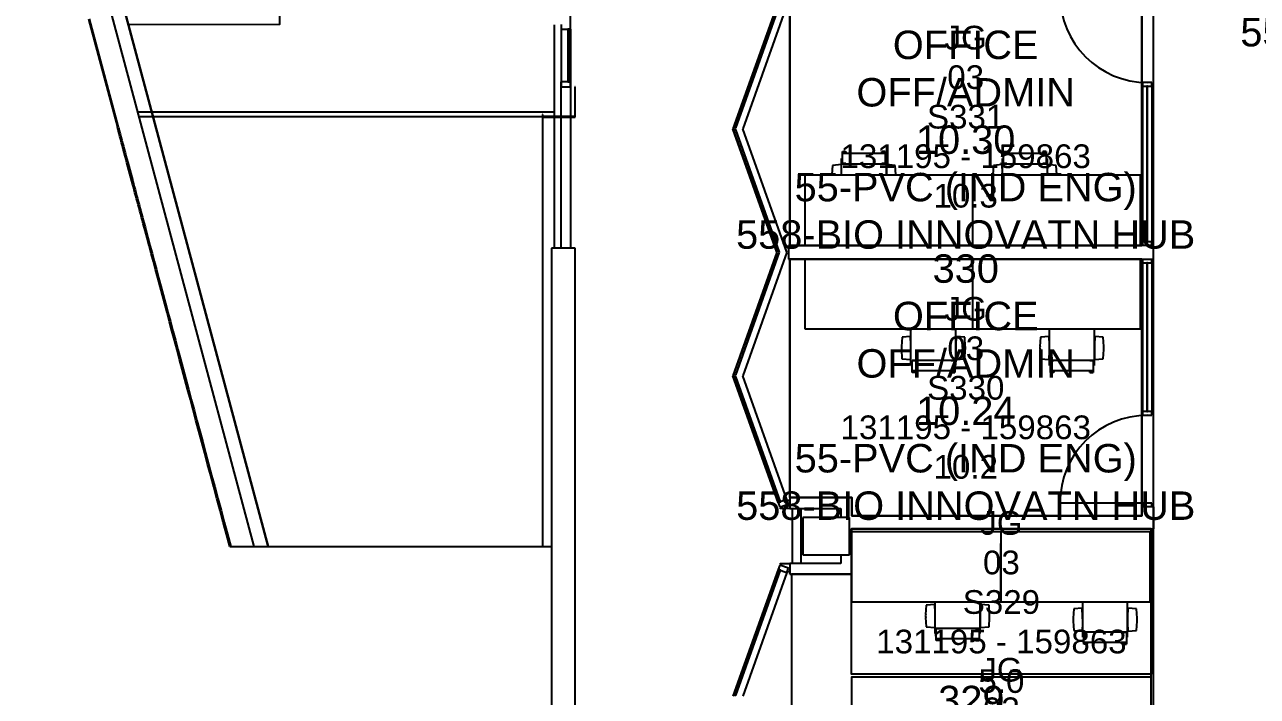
# Model space of a CAD drawing. Extents: x 15525 to 50715, y -3252 to 56414.
# Drawn here: x 16195 to 29405, y 36685 to 43881 of the extents above; entities that cross this region are included whole.
import ezdxf

# ---------------------------------------------------------------- set-up
doc = ezdxf.new("R2010")
doc.units = 0
doc.header["$MEASUREMENT"] = 0
for name, color, linetype in [('A-Column__Concrete', 7, 'CONTINUOUS'), ('A-Door', 252, 'CONTINUOUS'), ('A-Furniture', 252, 'CONTINUOUS'), ('A-Stairs', 7, 'CONTINUOUS'), ('A-Wall__Brick', 7, 'CONTINUOUS'), ('A-Wall__Stud', 252, 'CONTINUOUS'), ('A-Window', 7, 'CONTINUOUS'), ('RM$', 7, 'CONTINUOUS'), ('RM$TXT', 4, 'CONTINUOUS'), ('SU$', 12, 'CONTINUOUS'), ('SU$TXT', 12, 'CONTINUOUS')]:
    doc.layers.add(name, color=color, linetype=linetype)
doc.styles.add('Arial', font='arial.ttf')

msp = doc.modelspace()

# ---------------------------------------------------------------- linework, layer by layer
at = {"layer": 'A-Column__Concrete'}
for p, q in [((24534, 38602), (24534, 38202)), ((25034, 38602), (24534, 38602)), ((25034, 38202), (25034, 38602)), ((24534, 38202), (25034, 38202))]:
    msp.add_line(p, q, dxfattribs=at)
at = {"layer": 'A-Door'}
msp.add_line((28229, 38756), (27289, 38756), dxfattribs=at)
at = {"layer": 'A-Door', "color": 252}
for centre, start, end in [((28229, 44201), 180, 270), ((28229, 38756), 90, 180)]:
    msp.add_arc(centre, 940, start, end, dxfattribs=at)
at = {"layer": 'A-Furniture'}
for p, q in [((24394, 44069), (24394, 41514)), ((24949, 42269), (24949, 42447)), ((24949, 42447), (24960, 42447)), ((24960, 42505), (24960, 42522)), ((24960, 42522), (24996, 42522)), ((24960, 42500), (24960, 42505)), ((24960, 42505), (25418, 42505)), ((24960, 42505), (24996, 42505)), ((24960, 42401), (24960, 42500)), ((25418, 42500), (24960, 42500)), ((24996, 42522), (24996, 42505)), ((25382, 42505), (25382, 42522)), ((25418, 42522), (25382, 42522)), ((25418, 42505), (25382, 42505)), ((25418, 42522), (25418, 42505)), ((25418, 42505), (25418, 42500)), ((25418, 42500), (25418, 42401)), ((25418, 42447), (25427, 42447)), ((25427, 42447), (25427, 42269)), ((26674, 42269), (26674, 42447)), ((26674, 42447), (26685, 42447)), ((26685, 42505), (26685, 42522)), ((26685, 42522), (26721, 42522)), ((26685, 42500), (26685, 42505)), ((26685, 42505), (27143, 42505)), ((26685, 42505), (26721, 42505)), ((26685, 42401), (26685, 42500)), ((27143, 42500), (26685, 42500)), ((26721, 42522), (26721, 42505)), ((27106, 42505), (27106, 42522)), ((27143, 42522), (27106, 42522)), ((27143, 42505), (27106, 42505)), ((27143, 42522), (27143, 42505)), ((27143, 42505), (27143, 42500)), ((27143, 42500), (27143, 42401)), ((27143, 42447), (27152, 42447)), ((27152, 42447), (27152, 42269)), ((24853, 42373), (24846, 42275)), ((24947, 42382), (24853, 42373)), ((24949, 42292), (24947, 42382)), ((24949, 42343), (24947, 42343)), ((24960, 42398), (24996, 42398)), ((24960, 42392), (25418, 42392)), ((25382, 42398), (25418, 42398)), ((25429, 42343), (25427, 42343)), ((25427, 42301), (25429, 42301)), ((25431, 42382), (25429, 42292)), ((25431, 42343), (25429, 42343)), ((25525, 42373), (25431, 42382)), ((25531, 42275), (25525, 42373)), ((26577, 42373), (26571, 42275)), ((26671, 42382), (26577, 42373)), ((26673, 42292), (26671, 42382)), ((26673, 42343), (26672, 42343)), ((26685, 42398), (26721, 42398)), ((26685, 42392), (27143, 42392)), ((27106, 42398), (27143, 42398)), ((27154, 42343), (27152, 42343)), ((27152, 42301), (27154, 42301)), ((27156, 42382), (27154, 42292)), ((27156, 42343), (27154, 42343)), ((27250, 42373), (27156, 42382)), ((27256, 42275), (27250, 42373)), ((24554, 42269), (24554, 41519)), ((26354, 42269), (24554, 42269)), ((26354, 41514), (26354, 42269)), ((28154, 42269), (26354, 42269)), ((28154, 41514), (28154, 42269)), ((24395, 38815), (24395, 41370)), ((24554, 41370), (24554, 40623)), ((26354, 40623), (26354, 41370)), ((28154, 40623), (28154, 41370)), ((24554, 40623), (26354, 40623)), ((25693, 40228), (25693, 40623)), ((26171, 40623), (26171, 40228)), ((26354, 40623), (28154, 40623)), ((27178, 40228), (27178, 40623)), ((27656, 40623), (27656, 40228)), ((25597, 40533), (25590, 40433)), ((25687, 40540), (25597, 40533)), ((25692, 40449), (25687, 40540)), ((26178, 40540), (26174, 40449)), ((26269, 40533), (26178, 40540)), ((26275, 40433), (26269, 40533)), ((27081, 40533), (27075, 40433)), ((27172, 40540), (27081, 40533)), ((27176, 40449), (27172, 40540)), ((27663, 40540), (27659, 40449)), ((27754, 40533), (27663, 40540)), ((27760, 40433), (27754, 40533)), ((25590, 40401), (25596, 40302)), ((25596, 40302), (25690, 40294)), ((25690, 40294), (25692, 40383)), ((25691, 40333), (25692, 40333)), ((26173, 40374), (26171, 40374)), ((26171, 40333), (26173, 40333)), ((26173, 40383), (26175, 40294)), ((26173, 40333), (26175, 40333)), ((26175, 40294), (26269, 40302)), ((26269, 40302), (26275, 40401)), ((27075, 40401), (27081, 40302)), ((27081, 40302), (27175, 40294)), ((27175, 40294), (27177, 40383)), ((27175, 40333), (27177, 40333)), ((27658, 40374), (27656, 40374)), ((27656, 40333), (27658, 40333)), ((27658, 40383), (27660, 40294)), ((27658, 40333), (27660, 40333)), ((27660, 40294), (27754, 40302)), ((27754, 40302), (27760, 40401)), ((25704, 40228), (25693, 40228)), ((26162, 40283), (25704, 40283)), ((25740, 40278), (25704, 40278)), ((25704, 40175), (25704, 40275)), ((25704, 40171), (25704, 40175)), ((25704, 40175), (26162, 40175)), ((26162, 40171), (25704, 40171)), ((25704, 40154), (25704, 40171)), ((25740, 40171), (25704, 40171)), ((25740, 40171), (25740, 40154)), ((26162, 40278), (26125, 40278)), ((26125, 40154), (26125, 40171)), ((26125, 40171), (26162, 40171)), ((26162, 40275), (26162, 40175)), ((26171, 40228), (26162, 40228)), ((26162, 40175), (26162, 40171)), ((26162, 40171), (26162, 40154)), ((27188, 40228), (27178, 40228)), ((27646, 40283), (27188, 40283)), ((27225, 40278), (27188, 40278)), ((27188, 40175), (27188, 40275)), ((27188, 40171), (27188, 40175)), ((27188, 40175), (27646, 40175)), ((27646, 40171), (27188, 40171)), ((27188, 40154), (27188, 40171)), ((27225, 40171), (27188, 40171)), ((27225, 40171), (27225, 40154)), ((27646, 40278), (27610, 40278)), ((27610, 40154), (27610, 40171)), ((27610, 40171), (27646, 40171)), ((27646, 40275), (27646, 40175)), ((27656, 40228), (27646, 40228)), ((27646, 40175), (27646, 40171)), ((27646, 40171), (27646, 40154)), ((25740, 40154), (25704, 40154)), ((26125, 40154), (26162, 40154)), ((27225, 40154), (27188, 40154)), ((27610, 40154), (27646, 40154)), ((26657, 38448), (25057, 38448)), ((25057, 38448), (25057, 37698)), ((28257, 38448), (26657, 38448)), ((26657, 38448), (26657, 37698)), ((28257, 37698), (28257, 38448)), ((26657, 37698), (26657, 38323)), ((24413, 37992), (24413, 32732)), ((25057, 37698), (26657, 37698)), ((25857, 37663), (25850, 37562)), ((25948, 37669), (25857, 37663)), ((25952, 37579), (25948, 37669)), ((25953, 37357), (25953, 37698)), ((26431, 37698), (26431, 37357)), ((26438, 37669), (26434, 37579)), ((26529, 37663), (26438, 37669)), ((26535, 37562), (26529, 37663)), ((26657, 37698), (28257, 37698)), ((27533, 37317), (27533, 37698)), ((28011, 37698), (28011, 37317)), ((25850, 37530), (25857, 37431)), ((26529, 37431), (26535, 37530)), ((27437, 37623), (27430, 37522)), ((27528, 37629), (27437, 37623)), ((27532, 37539), (27528, 37629)), ((28018, 37629), (28014, 37539)), ((28109, 37623), (28018, 37629)), ((28115, 37522), (28109, 37623)), ((25857, 37431), (25951, 37423)), ((25951, 37423), (25953, 37513)), ((25951, 37462), (25953, 37462)), ((26422, 37412), (25964, 37412)), ((26000, 37407), (25964, 37407)), ((25964, 37305), (25964, 37404)), ((26422, 37407), (26386, 37407)), ((26422, 37404), (26422, 37305)), ((26433, 37503), (26431, 37503)), ((26431, 37462), (26433, 37462)), ((26433, 37513), (26435, 37423)), ((26433, 37462), (26435, 37462)), ((26435, 37423), (26529, 37431)), ((27430, 37490), (27437, 37391)), ((27437, 37391), (27531, 37383)), ((27531, 37383), (27533, 37473)), ((27531, 37422), (27533, 37422)), ((28013, 37463), (28011, 37463)), ((28011, 37422), (28013, 37422)), ((28013, 37473), (28015, 37383)), ((28013, 37422), (28015, 37422)), ((28015, 37383), (28109, 37391)), ((28109, 37391), (28115, 37490)), ((25964, 37357), (25953, 37357)), ((25964, 37300), (25964, 37305)), ((25964, 37305), (26422, 37305)), ((26422, 37300), (25964, 37300)), ((25964, 37283), (25964, 37300)), ((26000, 37300), (25964, 37300)), ((26000, 37283), (25964, 37283)), ((26000, 37300), (26000, 37283)), ((26386, 37283), (26386, 37300)), ((26386, 37300), (26422, 37300)), ((26386, 37283), (26422, 37283)), ((26431, 37357), (26422, 37357)), ((26422, 37305), (26422, 37300)), ((26422, 37300), (26422, 37283)), ((27544, 37317), (27533, 37317)), ((28002, 37372), (27544, 37372)), ((27580, 37367), (27544, 37367)), ((27544, 37265), (27544, 37364)), ((27544, 37260), (27544, 37265)), ((27544, 37265), (28002, 37265)), ((28002, 37260), (27544, 37260)), ((27544, 37243), (27544, 37260)), ((27580, 37260), (27544, 37260)), ((27580, 37260), (27580, 37243)), ((28002, 37367), (27966, 37367)), ((27966, 37243), (27966, 37260)), ((27966, 37260), (28002, 37260)), ((28002, 37364), (28002, 37265)), ((28011, 37317), (28002, 37317)), ((28002, 37265), (28002, 37260)), ((28002, 37260), (28002, 37243)), ((27580, 37243), (27544, 37243)), ((27966, 37243), (28002, 37243))]:
    msp.add_line(p, q, dxfattribs=at)
for centre, radius, start, end in [((25100, 42259), 254, 176.4172, 177.8217), ((23983, 42271), 966, 359.8792, 1.2805), ((26395, 42271), 966, 178.7195, 180.1208), ((25278, 42259), 254, 2.1783, 3.5828), ((26825, 42259), 254, 176.4172, 177.8217), ((25707, 42271), 966, 359.8792, 1.2805), ((28120, 42271), 966, 178.7195, 180.1208), ((27003, 42259), 254, 2.1783, 3.5828), ((25844, 40417), 254, 176.3708, 183.5828), ((24726, 40405), 966, 358.7195, 2.6443), ((27139, 40405), 966, 177.3557, 181.2805), ((26022, 40417), 254, 356.4172, 3.6292), ((27329, 40417), 254, 176.3708, 183.5828), ((26211, 40405), 966, 358.7195, 2.6443), ((28624, 40405), 966, 177.3557, 181.2805), ((27506, 40417), 254, 356.4172, 3.6292), ((26104, 37546), 254, 176.3708, 183.5828), ((24987, 37534), 966, 358.7195, 2.6443), ((27399, 37534), 966, 177.3557, 181.2805), ((26282, 37546), 254, 356.4172, 3.6292), ((27684, 37506), 254, 176.3708, 183.5828), ((26567, 37494), 966, 358.7195, 2.6443), ((28979, 37494), 966, 177.3557, 181.2805), ((27862, 37506), 254, 356.4172, 3.6292)]:
    msp.add_arc(centre, radius, start, end, dxfattribs=at)
for points, knots in [([(24960, 42392), (24960, 42392), (24960, 42393), (24960, 42396), (24960, 42401)], [2.8535406, 2.8535406, 2.8535406, 2.8535406, 2.9205877, 3.1415927, 3.1415927, 3.1415927, 3.1415927]), ([(25418, 42401), (25418, 42396), (25418, 42393), (25418, 42392), (25418, 42392)], [-3.1415927, -3.1415927, -3.1415927, -3.1415927, -2.9205877, -2.8535406, -2.8535406, -2.8535406, -2.8535406]), ([(26685, 42392), (26685, 42392), (26685, 42393), (26685, 42396), (26685, 42401)], [2.8535406, 2.8535406, 2.8535406, 2.8535406, 2.9205877, 3.1415927, 3.1415927, 3.1415927, 3.1415927]), ([(27143, 42401), (27143, 42396), (27143, 42393), (27143, 42392), (27143, 42392)], [-3.1415927, -3.1415927, -3.1415927, -3.1415927, -2.9205877, -2.8535406, -2.8535406, -2.8535406, -2.8535406]), ([(25704, 40275), (25704, 40279), (25704, 40282), (25704, 40283), (25704, 40283)], [-3.1415927, -3.1415927, -3.1415927, -3.1415927, -2.9205877, -2.8535406, -2.8535406, -2.8535406, -2.8535406]), ([(26162, 40283), (26162, 40283), (26162, 40282), (26162, 40279), (26162, 40275)], [2.8535406, 2.8535406, 2.8535406, 2.8535406, 2.9205877, 3.1415927, 3.1415927, 3.1415927, 3.1415927]), ([(27188, 40275), (27188, 40279), (27188, 40282), (27188, 40283), (27188, 40283)], [-3.1415927, -3.1415927, -3.1415927, -3.1415927, -2.9205877, -2.8535406, -2.8535406, -2.8535406, -2.8535406]), ([(27646, 40283), (27646, 40283), (27646, 40282), (27646, 40279), (27646, 40275)], [2.8535406, 2.8535406, 2.8535406, 2.8535406, 2.9205877, 3.1415927, 3.1415927, 3.1415927, 3.1415927]), ([(25964, 37404), (25964, 37408), (25964, 37412), (25964, 37412), (25964, 37412)], [-3.1415927, -3.1415927, -3.1415927, -3.1415927, -2.9205877, -2.8535406, -2.8535406, -2.8535406, -2.8535406]), ([(26422, 37412), (26422, 37412), (26422, 37412), (26422, 37408), (26422, 37404)], [2.8535406, 2.8535406, 2.8535406, 2.8535406, 2.9205877, 3.1415927, 3.1415927, 3.1415927, 3.1415927]), ([(27544, 37364), (27544, 37368), (27544, 37372), (27544, 37372), (27544, 37372)], [-3.1415927, -3.1415927, -3.1415927, -3.1415927, -2.9205877, -2.8535406, -2.8535406, -2.8535406, -2.8535406]), ([(28002, 37372), (28002, 37372), (28002, 37372), (28002, 37368), (28002, 37364)], [2.8535406, 2.8535406, 2.8535406, 2.8535406, 2.9205877, 3.1415927, 3.1415927, 3.1415927, 3.1415927])]:
    msp.add_open_spline(points, degree=3, knots=knots, dxfattribs=at)
at = {"layer": 'A-Stairs'}
for p, q in [((17085, 44133), (18651, 38290)), ((18806, 38290), (17230, 44172)), ((17230, 44172), (18806, 38290)), ((21873, 41487), (21873, 43881)), ((21944, 43214), (22044, 43214)), ((22089, 43214), (22089, 42896)), ((22094, 43214), (22089, 43214)), ((22094, 42891), (22094, 43214)), ((21873, 42944), (17420, 42944)), ((17432, 42896), (21873, 42896)), ((21749, 42919), (21744, 42919)), ((21744, 42919), (21744, 42891)), ((21744, 42891), (22094, 42891)), ((21749, 42896), (21749, 42919)), ((22089, 42896), (21749, 42896)), ((18392, 38290), (21842, 38290))]:
    msp.add_line(p, q, dxfattribs=at)
msp.add_open_spline([(21744, 42891), (21744, 42801), (21744, 42472), (21744, 41785), (21744, 40925), (21744, 40165), (21744, 39564), (21744, 39104), (21744, 38849), (21744, 38806), (21744, 38636), (21744, 38464), (21744, 38290)], degree=3, knots=[-0.5525142, -0.5525142, -0.5525142, -0.5525142, -0.5, -0.375, -0.25, -0.1875, -0.125, -0.0625, -0.0501663, -0.0501663, -0.0501663, -0.0005476, -0.0005476, -0.0005476, -0.0005476], dxfattribs=at)
at = {"layer": 'A-Wall__Brick'}
for p, q in [((24379, 41514), (24379, 41370)), ((28293, 41514), (24379, 41514)), ((28293, 41370), (28293, 41514)), ((24379, 41370), (28293, 41370)), ((24395, 38815), (24395, 38697)), ((25060, 38815), (24395, 38815)), ((25060, 38619), (25060, 38815)), ((28283, 38716), (28165, 38716)), ((28165, 38716), (28165, 38619)), ((28293, 38716), (28283, 38716)), ((28293, 38716), (28293, 38478)), ((24395, 38697), (24942, 38697)), ((24422, 38107), (24422, 38697)), ((24512, 38697), (24512, 38107)), ((24942, 38697), (24942, 38602)), ((28165, 38619), (25060, 38619)), ((25057, 37992), (25057, 38478)), ((25057, 38478), (28293, 38478)), ((24942, 38202), (24942, 38107)), ((24942, 38107), (24395, 38107)), ((24395, 38107), (24395, 38002)), ((24395, 37992), (24395, 38002)), ((24395, 37992), (24413, 37992)), ((24413, 37992), (25057, 37992))]:
    msp.add_line(p, q, dxfattribs=at)
at = {"layer": 'A-Wall__Stud'}
for p, q in [((21842, 41487), (21842, -918)), ((22096, 41487), (21842, 41487)), ((22096, -718), (22096, 41487))]:
    msp.add_line(p, q, dxfattribs=at)
at = {"layer": 'A-Window', "extrusion": (0, 0, -1)}
for p, q in [((22044, 43833), (22044, 44182)), ((21944, 43883), (21944, 43833)), ((21944, 43833), (22044, 43833)), ((28274, 43261), (28174, 43261)), ((28174, 43261), (28174, 43221)), ((28174, 43221), (28274, 43221)), ((28274, 43221), (28274, 43261)), ((28174, 41370), (28174, 41330)), ((28274, 41330), (28274, 41370)), ((28174, 41330), (28274, 41330)), ((28274, 39736), (28174, 39736)), ((28174, 39696), (28274, 39696)), ((28274, 39696), (28274, 39736)), ((24363, 38794), (24269, 38760)), ((24269, 38760), (24286, 38713)), ((24286, 38713), (24380, 38747)), ((24380, 38747), (24363, 38794)), ((24286, 38091), (24269, 38044)), ((24380, 38058), (24286, 38091)), ((24363, 38011), (24380, 38058)), ((24269, 38044), (24363, 38011))]:
    msp.add_line(p, q, dxfattribs=at)
at = {"layer": 'A-Window'}
for p, q in [((24269, 44124), (23784, 42765)), ((24272, 44123), (23792, 42780)), ((23815, 42772), (24294, 44115)), ((24363, 44091), (23890, 42765)), ((16878, 43940), (17189, 42782)), ((17199, 42782), (16888, 43943)), ((21944, 43833), (21944, 43270)), ((22041, 43833), (22017, 43833)), ((22017, 43833), (22017, 43270)), ((22041, 43270), (22041, 43833)), ((22044, 43833), (22044, 43270)), ((22044, 43270), (21944, 43270)), ((21944, 43270), (21944, 43214)), ((21944, 41487), (21944, 43270)), ((22017, 43270), (22041, 43270)), ((22044, 43214), (22044, 43270)), ((22044, 43270), (22044, 41487)), ((28174, 43221), (28174, 41554)), ((28229, 43221), (28219, 43221)), ((28219, 43221), (28219, 41554)), ((28229, 41554), (28229, 43221)), ((28274, 43221), (28274, 41554)), ((24256, 41442), (23784, 42765)), ((23792, 42780), (23815, 42772)), ((23815, 42757), (23792, 42749)), ((23792, 42749), (24259, 41442)), ((24284, 41442), (23815, 42757)), ((24362, 41442), (23890, 42765)), ((28274, 41554), (28174, 41554)), ((28174, 41554), (28174, 41514)), ((28219, 41554), (28229, 41554)), ((28274, 41514), (28274, 41554)), ((24256, 41442), (23784, 40120)), ((24259, 41442), (23792, 40135)), ((23815, 40127), (24284, 41442)), ((24362, 41442), (23890, 40120)), ((28174, 41330), (28174, 39696)), ((28229, 41330), (28219, 41330)), ((28219, 41330), (28219, 39736)), ((28229, 39736), (28229, 41330)), ((28274, 41330), (28274, 39736)), ((24269, 38760), (23784, 40120)), ((23792, 40135), (23815, 40127)), ((23815, 40112), (23792, 40104)), ((23792, 40104), (24272, 38761)), ((24294, 38769), (23815, 40112)), ((24363, 38794), (23890, 40120)), ((28219, 39736), (28229, 39736)), ((24272, 38761), (24294, 38769)), ((24288, 38706), (24291, 38697)), ((24365, 38787), (24395, 38787)), ((28274, 38756), (28174, 38756)), ((28174, 38756), (28174, 38716)), ((28274, 38716), (28274, 38756)), ((24395, 38697), (24291, 38697)), ((24291, 38107), (24288, 38099)), ((24291, 38107), (24395, 38107)), ((24269, 38044), (23784, 36685)), ((24272, 38043), (23792, 36700)), ((23815, 36692), (24294, 38035)), ((24363, 38011), (23890, 36685)), ((24294, 38035), (24272, 38043)), ((24395, 38017), (24365, 38017)), ((23792, 36700), (23815, 36692))]:
    msp.add_line(p, q, dxfattribs=at)
for points, knots in [([(18392, 38290), (18016, 39693), (17714, 40823), (17485, 41677), (17434, 41867), (17356, 42159), (17260, 42516), (17211, 42697), (17189, 42781)], [-2.937167, -2.937167, -2.937167, -2.937167, -1, -1, -1, -0.571429, -0.285714, 0, 0, 0, 0]), ([(17199, 42782), (17225, 42686), (17271, 42512), (17365, 42162), (17444, 41869), (17494, 41680), (17723, 40825), (18026, 39695), (18403, 38290)], [0.021114, 0.021114, 0.021114, 0.021114, 0.285714, 0.571429, 1, 1, 1, 2.938358, 2.938358, 2.938358, 2.938358])]:
    msp.add_open_spline(points, degree=3, knots=knots, dxfattribs=at)
at = {"layer": 'RM$', "flags": 128}
for points in [[(16195, 48037), (21730, 48037), (21730, 46578), (18924, 46578), (18924, 43882), (17309, 43879)], [(25060, 44285), (28165, 44285), (28165, 41514), (24394, 41514), (24394, 44069), (25060, 44069)], [(28165, 38619), (25060, 38619), (25060, 38815), (24395, 38815), (24395, 41370), (28165, 41370)], [(28267, 32266), (28267, 38478), (25057, 38478), (25057, 37992), (24413, 37992), (24413, 32732), (25057, 32732), (25057, 32266)]]:
    msp.add_lwpolyline(points, close=True, dxfattribs=at)
msp.add_lwpolyline([(28283, 5899), (28293, 44426), (25057, 44426), (25057, 44892), (24359, 44892), (24359, 46297), (25034, 46297), (25034, 46332), (28283, 46332), (28283, 46323), (28425, 46323), (28425, 46332), (30585, 46332)], dxfattribs=at)
at = {"layer": 'SU$', "flags": 128}
for points in [[(28165, 44285), (25060, 44285), (25060, 44069), (24394, 44069), (24394, 41514), (28165, 41514)], [(28165, 41370), (24395, 41370), (24395, 38815), (25060, 38815), (25060, 38619), (28165, 38619)]]:
    msp.add_lwpolyline(points, close=True, dxfattribs=at)
at = {"layer": 'SU$'}
for points in [[(25057, 38478), (28267, 38478), (28267, 36921), (25057, 36921)], [(25057, 35362), (28267, 35362), (28267, 36891), (25057, 36891)]]:
    msp.add_lwpolyline(points, close=True, dxfattribs=at)

# ---------------------------------------------------------------- texts
at = {"layer": 'RM$TXT', "char_height": 304.8, "attachment_point": 8, "style": 'Arial'}
for s, insert in [('351A^M^JOFFICE^M^JOFF/RES^M^J4.83^M^J55-PVC (IND ENG)^M^J558-BIO INNOVATN HUB^M^J', (31683, 43644)), ('331^M^JOFFICE^M^JOFF/ADMIN^M^J10.30^M^J55-PVC (IND ENG)^M^J558-BIO INNOVATN HUB^M^J', (26279, 41476)), ('330^M^JOFFICE^M^JOFF/ADMIN^M^J10.24^M^J55-PVC (IND ENG)^M^J558-BIO INNOVATN HUB^M^J', (26280, 38571)), ('329^M^JOFFICE^M^JOFF/ADMIN^M^J23.33^M^J55-PVC (IND ENG)^M^J558-BIO INNOVATN HUB^M^J', (26340, 33948))]:
    msp.add_mtext(s, dxfattribs=dict(at, insert=insert))
at = {"layer": 'SU$TXT', "char_height": 254, "attachment_point": 8, "style": 'Arial'}
for s, insert in [('JG^M^J03^M^JS331^M^J131195 - 159863^M^J10.3^M^J', (26279, 41918)), ('JG^M^J03^M^JS330^M^J131195 - 159863^M^J10.2^M^J', (26280, 39013)), ('JG^M^J03^M^JS329^M^J131195 - 159863^M^J5.0^M^J', (26662, 36718)), ('JG^M^J03^M^JS329-1^M^J-^M^J4.9^M^J', (26662, 35145))]:
    msp.add_mtext(s, dxfattribs=dict(at, insert=insert))

doc.saveas('drawing.dxf')
